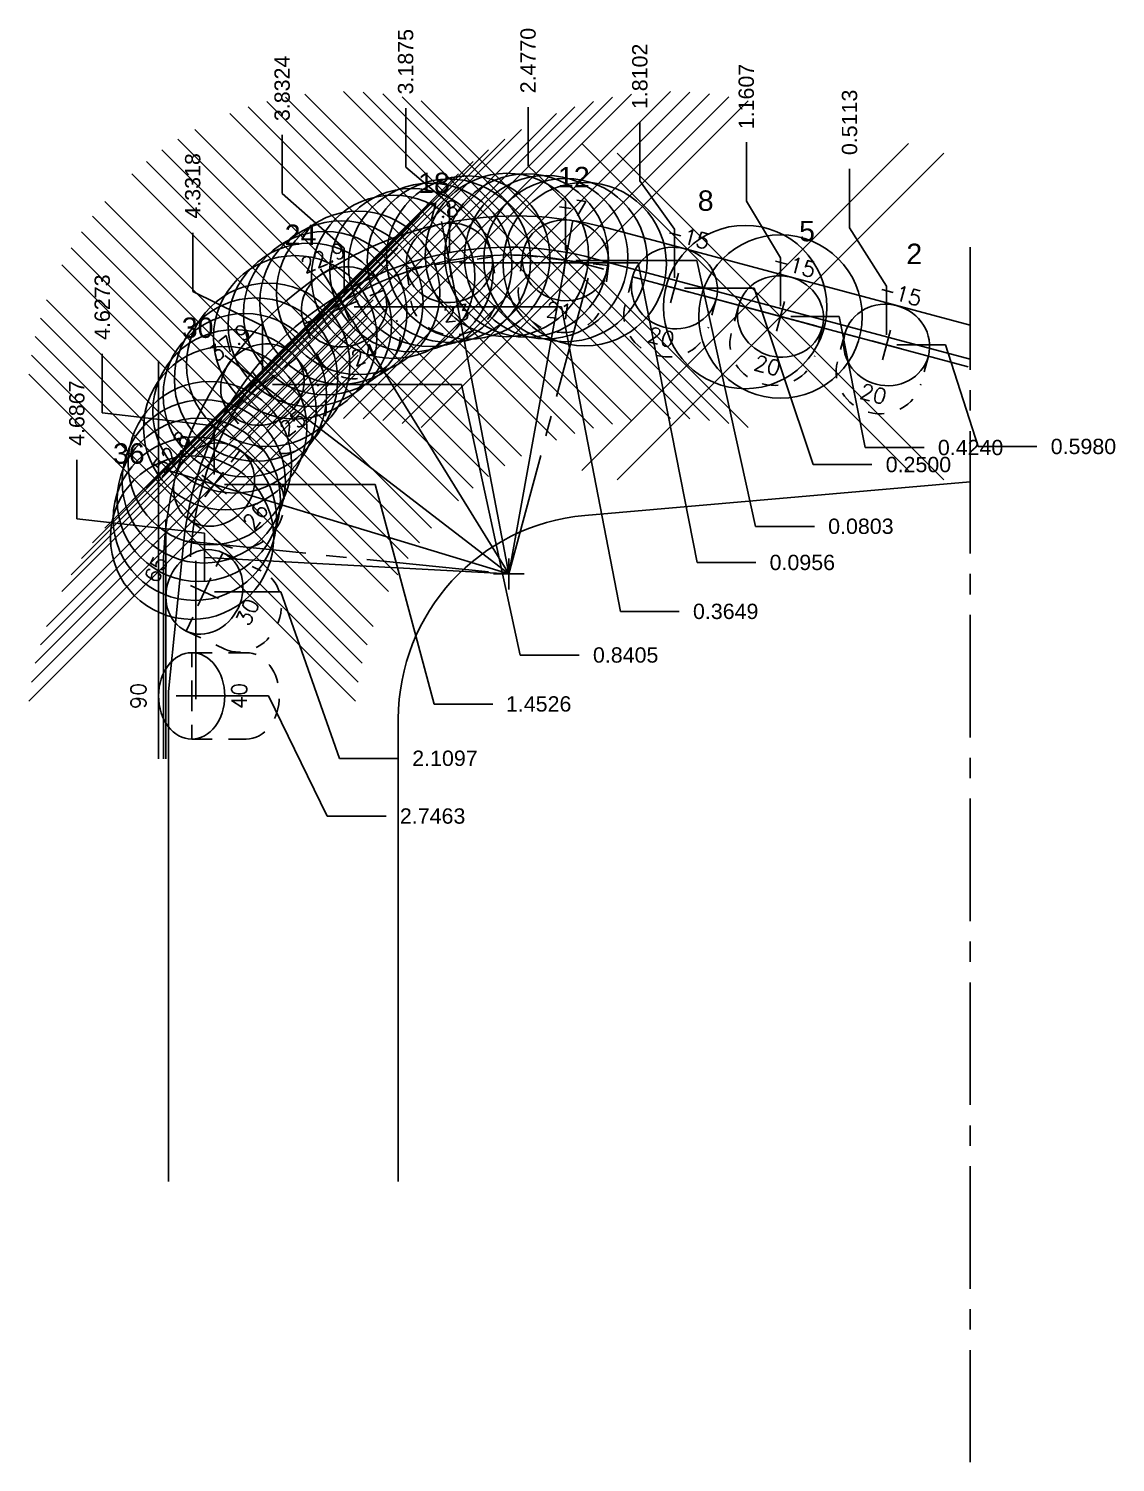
# Model space of a CAD drawing. Header units: inches. Extents: x 57 to 298, y -41 to 19.
# Drawn here: x 246.4 to 253.05, y -29.47 to -20.7 of the extents above; entities that cross this region are included whole.
import ezdxf
from ezdxf.enums import TextEntityAlignment as Align

# ---------------------------------------------------------------- set-up
doc = ezdxf.new("R2010")
doc.units = ezdxf.units.IN
doc.header["$MEASUREMENT"] = 0
doc.header["$PDMODE"] = 35
doc.linetypes.add('CENTER2', pattern=[1.125, 0.75, -0.125, 0.125, -0.125])
doc.linetypes.add('HIDDEN2', pattern=[0.1875, 0.125, -0.0625])
doc.layers.get('Defpoints').update_dxf_attribs({"color": 10})
doc.layers.add('Blade_5', color=7, linetype='Continuous', true_color=0x0066cc)
doc.layers.add('CLine', color=5, linetype='CENTER2')
doc.styles.add('RomanS', font='romans')
doc.styles.get("Standard").update_dxf_attribs({"font": 'arial.ttf'})
doc.dimstyles.get("Standard").update_dxf_attribs({"dimtxt": 0.09375, "dimasz": 0.18, "dimexe": 0.18, "dimexo": 0.0625, "dimgap": 0.09, "dimtad": 0, "dimtih": 1, "dimtoh": 1, "dimdec": 4, "dimzin": 0, "dimdsep": 46, "dimtxsty": 'Standard', "dimcen": 0.09, "dimadec": 4, "dimazin": 0, "dimtfac": 1, "dimtdec": 4, "dimtofl": 0, "dimtmove": 0, "dimatfit": 3, "dimfxl": 1, "dimtolj": 1, "dimtzin": 0, "dimarcsym": 0})

# ---------------------------------------------------------------- blocks, each defined once
blk = doc.blocks.new('CMark')
at = {"layer": 'CLine'}
for p, q in [((0, 0.09400000077063808), (0, -0.09400000077063453)), ((-0.09400000077063808, 0), (0.09400000077063453, 0))]:
    blk.add_line(p, q, dxfattribs=at)
blk = doc.blocks.new('1313@20')
for p, q in [((-0.1704805832052265, 1.188697754575482e-15), (-0.2645000000000036, 0)), ((0.1707499999999965, -6.242535149017196e-15), (0.2644999999999965, -7.42782663763279e-15))]:
    blk.add_line(p, q)
at = {"color": 8, "linetype": 'HIDDEN2', "ltscale": 0.5}
blk.add_line((-0.2644999999999965, 8.993014319519535e-29), (-0.2644999999999965, -0.1778504745293513), dxfattribs=at)
at = {"color": 8, "linetype": 'HIDDEN2', "ltscale": 0.5, "flags": 128}
blk.add_lwpolyline([(0.2644999999999965, -7.42782663763279e-15), (0.2644999999999965, -0.1778504745293522)], dxfattribs=at)
blk.add_ellipse((0, -3.713913318816395e-15), major_axis=(0.2644999999999965, -3.713913318816395e-15), ratio=0.9396926207859347)
at = {"color": 8, "linetype": 'HIDDEN2', "ltscale": 0.5}
blk.add_ellipse((0, -0.1778504745293517), major_axis=(0.2644999999999965, -3.713913318816395e-15), ratio=0.9396926207859347, start_param=3.141592653589793, end_param=6.283185307179586, dxfattribs=at)
blk.add_blockref('CMark', (0, -1.77635683940025e-15))
at = {"style": 'RomanS'}
blk.add_text('20', height=0.094, dxfattribs=at).set_placement((-3.53852319701827e-15, -0.3110486981978802), align=Align.MIDDLE_CENTER)
blk.add_attdef('ANG', text='', height=0.094, dxfattribs=at).set_placement((5.756464916443042e-15, 0.251140714835156), align=Align.BOTTOM_CENTER)
blk = doc.blocks.new('1313@21')
for p, q in [((-0.1704805832052265, 1.188697754575482e-15), (-0.2645000000000036, 0)), ((0.1707499999999965, -6.242535149017196e-15), (0.2644999999999965, -7.42782663763279e-15))]:
    blk.add_line(p, q)
at = {"color": 8, "linetype": 'HIDDEN2', "ltscale": 0.5}
blk.add_line((-0.2644999999999965, 8.993014319519535e-29), (-0.2644999999999965, -0.1989953848298591), dxfattribs=at)
at = {"color": 8, "linetype": 'HIDDEN2', "ltscale": 0.5, "flags": 128}
blk.add_lwpolyline([(0.2644999999999965, -7.42782663763279e-15), (0.2644999999999965, -0.1989953848298602)], dxfattribs=at)
blk.add_ellipse((0, -3.713913318816395e-15), major_axis=(0.2644999999999965, -3.713913318816395e-15), ratio=0.9335804264972212)
at = {"color": 8, "linetype": 'HIDDEN2', "ltscale": 0.5}
blk.add_ellipse((0, -0.1989953848298597), major_axis=(0.2644999999999965, -3.713913318816395e-15), ratio=0.9238795325112817, start_param=3.141592653589793, end_param=6.283185307179586, dxfattribs=at)
blk.add_blockref('CMark', (0, -1.77635683940025e-15))
at = {"style": 'RomanS'}
blk.add_text('21', height=0.094, dxfattribs=at).set_placement((-3.53852319701827e-15, -0.3110486981978802), align=Align.MIDDLE_CENTER)
blk.add_attdef('ANG', text='', height=0.094, dxfattribs=at).set_placement((5.756464916443042e-15, 0.251140714835156), align=Align.BOTTOM_CENTER)
blk = doc.blocks.new('1313@23')
for p, q in [((-0.1704805832052265, 1.188697754575482e-15), (-0.2645000000000036, 0)), ((0.1707499999999965, -6.242535149017196e-15), (0.2644999999999965, -7.42782663763279e-15))]:
    blk.add_line(p, q)
at = {"color": 8, "linetype": 'HIDDEN2', "ltscale": 0.5}
blk.add_line((-0.2644999999999965, 8.993014319519535e-29), (-0.2644999999999965, -0.1989953848298591), dxfattribs=at)
at = {"color": 8, "linetype": 'HIDDEN2', "ltscale": 0.5, "flags": 128}
blk.add_lwpolyline([(0.2644999999999965, -7.42782663763279e-15), (0.2644999999999965, -0.1989953848298602)], dxfattribs=at)
blk.add_ellipse((0, -3.713913318816395e-15), major_axis=(0.2644999999999965, -3.713913318816395e-15), ratio=0.9205048534524441)
at = {"color": 8, "linetype": 'HIDDEN2', "ltscale": 0.5}
blk.add_ellipse((0, -0.1989953848298597), major_axis=(0.2644999999999965, -3.713913318816395e-15), ratio=0.9238795325112817, start_param=3.141592653589793, end_param=6.283185307179586, dxfattribs=at)
blk.add_blockref('CMark', (0, -1.77635683940025e-15))
at = {"style": 'RomanS'}
blk.add_text('23', height=0.094, dxfattribs=at).set_placement((-3.53852319701827e-15, -0.3110486981978802), align=Align.MIDDLE_CENTER)
blk.add_attdef('ANG', text='', height=0.094, dxfattribs=at).set_placement((5.756464916443042e-15, 0.251140714835156), align=Align.BOTTOM_CENTER)
blk = doc.blocks.new('1313@24')
for p, q in [((-0.1704805832052265, 1.188697754575482e-15), (-0.2645000000000036, 0)), ((0.1707499999999965, -6.242535149017196e-15), (0.2644999999999965, -7.42782663763279e-15))]:
    blk.add_line(p, q)
at = {"color": 8, "linetype": 'HIDDEN2', "ltscale": 0.5}
blk.add_line((-0.2644999999999965, 8.993014319519535e-29), (-0.2644999999999965, -0.2115), dxfattribs=at)
at = {"color": 8, "linetype": 'HIDDEN2', "ltscale": 0.5, "flags": 128}
blk.add_lwpolyline([(0.2644999999999965, -7.42782663763279e-15), (0.2644999999999965, -0.2115000000000075)], dxfattribs=at)
blk.add_ellipse((0, -3.713913318816395e-15), major_axis=(0.2644999999999965, -3.713913318816395e-15), ratio=0.9135349716446246)
at = {"color": 8, "linetype": 'HIDDEN2', "ltscale": 0.5}
blk.add_ellipse((0, -0.2115000000000037), major_axis=(0.2644999999999965, -3.713913318816395e-15), ratio=0.9135349716446246, start_param=3.141592653589793, end_param=6.283185307179586, dxfattribs=at)
blk.add_blockref('CMark', (0, -1.77635683940025e-15))
at = {"style": 'RomanS'}
blk.add_text('24', height=0.094, dxfattribs=at).set_placement((-2.646286937976472e-12, -0.317987381053466), align=Align.MIDDLE_CENTER)
blk.add_attdef('ANG', text='', height=0.094, dxfattribs=at).set_placement((5.756464916443042e-15, 0.251140714835156), align=Align.BOTTOM_CENTER)
blk = doc.blocks.new('1313@25')
for p, q in [((-0.1704805832052265, 1.188697754575482e-15), (-0.2645000000000036, 0)), ((0.1707499999999965, -6.242535149017196e-15), (0.2644999999999965, -7.42782663763279e-15))]:
    blk.add_line(p, q)
at = {"color": 8, "linetype": 'HIDDEN2', "ltscale": 0.5}
blk.add_line((-0.2644999999999965, 8.993014319519535e-29), (-0.2644999999999965, -0.219761496105167), dxfattribs=at)
at = {"color": 8, "linetype": 'HIDDEN2', "ltscale": 0.5, "flags": 128}
blk.add_lwpolyline([(0.2644999999999965, -7.42782663763279e-15), (0.2644999999999965, -0.2197614961051684)], dxfattribs=at)
blk.add_ellipse((0, -3.713913318816395e-15), major_axis=(0.2644999999999965, -3.713913318816395e-15), ratio=0.9063077870366758)
at = {"color": 8, "linetype": 'HIDDEN2', "ltscale": 0.5}
blk.add_ellipse((0, -0.2197614961051677), major_axis=(0.2644999999999965, -3.713913318816395e-15), ratio=0.9063077870366758, start_param=3.141592653589793, end_param=6.283185307179586, dxfattribs=at)
blk.add_blockref('CMark', (0, -1.77635683940025e-15))
at = {"style": 'RomanS'}
blk.add_text('25', height=0.094, dxfattribs=at).set_placement((-3.414534818310426e-15, -0.3022184096712013), align=Align.MIDDLE_CENTER)
blk.add_attdef('ANG', text='', height=0.094, dxfattribs=at).set_placement((5.756464916443042e-15, 0.251140714835156), align=Align.BOTTOM_CENTER)
blk = doc.blocks.new('1313@26')
for p, q in [((-0.1704805832052265, 1.188697754575482e-15), (-0.2645000000000036, 0)), ((0.1707499999999965, -6.242535149017196e-15), (0.2644999999999965, -7.42782663763279e-15))]:
    blk.add_line(p, q)
at = {"color": 8, "linetype": 'HIDDEN2', "ltscale": 0.5}
blk.add_line((-0.2644999999999965, 8.993014319519535e-29), (-0.2644999999999965, -0.22795), dxfattribs=at)
at = {"color": 8, "linetype": 'HIDDEN2', "ltscale": 0.5, "flags": 128}
blk.add_lwpolyline([(0.2644999999999965, -7.42782663763279e-15), (0.2644999999999965, -0.2279500000000075)], dxfattribs=at)
blk.add_ellipse((0, -3.713913318816395e-15), major_axis=(0.2644999999999965, -3.713913318816395e-15), ratio=0.8987901701323371)
at = {"color": 8, "linetype": 'HIDDEN2', "ltscale": 0.5}
blk.add_ellipse((0, -0.2279500000000037), major_axis=(0.2644999999999965, -3.713913318816395e-15), ratio=0.8987901701323371, start_param=3.141592653589793, end_param=6.283185307179586, dxfattribs=at)
blk.add_blockref('CMark', (0, -1.77635683940025e-15))
at = {"style": 'RomanS'}
blk.add_text('26', height=0.094, dxfattribs=at).set_placement((-2.646286937976472e-12, -0.317987381053466), align=Align.MIDDLE_CENTER)
blk.add_attdef('ANG', text='', height=0.094, dxfattribs=at).set_placement((5.756464916443042e-15, 0.251140714835156), align=Align.BOTTOM_CENTER)
blk = doc.blocks.new('*D453')
at = {"layer": 'Blade_5', "color": 0, "lineweight": -2, "transparency": 16777216}
for p, q in [((251.4203831220532, -21.91470092634158), (251.4203831220532, -21.55470092634158)), ((251.6468928010383, -22.27231313642013), (251.4203831220532, -21.91470092634158)), ((251.6468928010383, -22.56981313642013), (251.6468928010383, -22.27231313642013))]:
    blk.add_line(p, q, dxfattribs=at)
at = {"layer": 'Defpoints', "color": 0, "transparency": 16777216}
for p in [(251.4203831220532, -21.55470092634158), (252.1581799247362, -22.03432817411561), (251.6468928010383, -22.63231313642013)]:
    blk.add_point(p, dxfattribs=at)
at = {"layer": 'Blade_5', "color": 0, "transparency": 16777216, "insert": (251.4203831220532, -21.2701025293429), "char_height": 0.09375, "attachment_point": 5, "rotation": 90}
blk.add_mtext('\\A1;0.5113', dxfattribs=at)
blk = doc.blocks.new('*D454')
at = {"layer": 'Blade_5', "color": 0, "lineweight": -2, "transparency": 16777216}
for p, q in [((250.7883504508192, -21.75190358842708), (250.7883504508192, -21.39190358842708)), ((250.9974568814874, -22.09829730624063), (250.7883504508192, -21.75190358842708)), ((250.9974568814874, -22.39579730624063), (250.9974568814874, -22.09829730624063))]:
    blk.add_line(p, q, dxfattribs=at)
at = {"layer": 'Defpoints', "color": 0, "transparency": 16777216}
for p in [(250.7883504508192, -21.39190358842708), (252.1581799247362, -22.03432817411561), (250.9974568814874, -22.45829730624063)]:
    blk.add_point(p, dxfattribs=at)
at = {"layer": 'Blade_5', "color": 0, "transparency": 16777216, "insert": (250.7883504508192, -21.11171770848161), "char_height": 0.09375, "attachment_point": 5, "rotation": 90}
blk.add_mtext('\\A1;1.1607', dxfattribs=at)
blk = doc.blocks.new('*D455')
at = {"layer": 'Blade_5', "color": 0, "lineweight": -2, "transparency": 16777216}
for p, q in [((250.1367707898462, -21.62817745053802), (250.1367707898462, -21.26817745053802)), ((250.3480209619365, -21.92428147606113), (250.1367707898462, -21.62817745053802)), ((250.3480209619365, -22.22178147606113), (250.3480209619365, -21.92428147606113))]:
    blk.add_line(p, q, dxfattribs=at)
at = {"layer": 'Defpoints', "color": 0, "transparency": 16777216}
for p in [(250.1367707898462, -21.26817745053802), (252.1581799247362, -22.03432817411561), (250.3480209619365, -22.28428147606113)]:
    blk.add_point(p, dxfattribs=at)
at = {"layer": 'Blade_5', "color": 0, "transparency": 16777216, "insert": (250.1367707898462, -20.98847119201137), "char_height": 0.09375, "attachment_point": 5, "rotation": 90}
blk.add_mtext('\\A1;1.8102', dxfattribs=at)
blk = doc.blocks.new('*D456')
at = {"layer": 'Blade_5', "color": 0, "lineweight": -2, "transparency": 16777216}
for p, q in [((249.452612028151, -21.53701109343142), (249.452612028151, -21.17701109343142)), ((249.6811777159199, -21.7546245543242), (249.452612028151, -21.53701109343142)), ((249.6811777159199, -22.0521245543242), (249.6811777159199, -21.7546245543242))]:
    blk.add_line(p, q, dxfattribs=at)
at = {"layer": 'Defpoints', "color": 0, "transparency": 16777216}
for p in [(249.452612028151, -21.17701109343142), (252.1581799247362, -22.03432817411561), (249.6811777159199, -22.1146245543242)]:
    blk.add_point(p, dxfattribs=at)
at = {"layer": 'Blade_5', "color": 0, "transparency": 16777216, "insert": (249.452612028151, -20.89177320120764), "char_height": 0.09375, "attachment_point": 5, "rotation": 90}
blk.add_mtext('\\A1;2.4770', dxfattribs=at)
blk = doc.blocks.new('*D457')
at = {"layer": 'Blade_5', "color": 0, "lineweight": -2, "transparency": 16777216}
for p, q in [((248.7032950650114, -21.54352296010232), (248.7032950650114, -21.18352296010232)), ((248.9707219627474, -21.7699151596633), (248.7032950650114, -21.54352296010232)), ((248.9707219627474, -22.0674151596633), (248.9707219627474, -21.7699151596633))]:
    blk.add_line(p, q, dxfattribs=at)
at = {"layer": 'Defpoints', "color": 0, "transparency": 16777216}
for p in [(248.7032950650114, -21.18352296010232), (252.1581799247362, -22.03432817411561), (248.9707219627474, -22.1299151596633)]:
    blk.add_point(p, dxfattribs=at)
at = {"layer": 'Blade_5', "color": 0, "transparency": 16777216, "insert": (248.7032950650114, -20.89860481549109), "char_height": 0.09375, "attachment_point": 5, "rotation": 90}
blk.add_mtext('\\A1;3.1875', dxfattribs=at)
blk = doc.blocks.new('*D458')
at = {"layer": 'Blade_5', "color": 0, "lineweight": -2, "transparency": 16777216}
for p, q in [((247.9474622817273, -21.70632029801679), (247.9474622817273, -21.34632029801679)), ((248.3257905584073, -22.03926136364517), (247.9474622817273, -21.70632029801679)), ((248.3257905584073, -22.33676136364517), (248.3257905584073, -22.03926136364517))]:
    blk.add_line(p, q, dxfattribs=at)
at = {"layer": 'Defpoints', "color": 0, "transparency": 16777216}
for p in [(247.9474622817273, -21.34632029801679), (252.1581799247362, -22.03432817411561), (248.3257905584073, -22.39926136364517)]:
    blk.add_point(p, dxfattribs=at)
at = {"layer": 'Blade_5', "color": 0, "transparency": 16777216, "insert": (247.9474622817273, -21.0619457243469), "char_height": 0.09375, "attachment_point": 5, "rotation": 90}
blk.add_mtext('\\A1;3.8324', dxfattribs=at)
blk = doc.blocks.new('*D459')
at = {"layer": 'Blade_5', "color": 0, "lineweight": -2, "transparency": 16777216}
for p, q in [((247.4001352723711, -22.30541471630751), (247.4001352723711, -21.94541471630751)), ((247.826391760979, -22.5147929036394), (247.4001352723711, -22.30541471630751)), ((247.826391760979, -22.8122929036394), (247.826391760979, -22.5147929036394))]:
    blk.add_line(p, q, dxfattribs=at)
at = {"layer": 'Defpoints', "color": 0, "transparency": 16777216}
for p in [(247.4001352723711, -21.94541471630751), (252.1581799247362, -22.03432817411561), (247.826391760979, -22.8747929036394)]:
    blk.add_point(p, dxfattribs=at)
at = {"layer": 'Blade_5', "color": 0, "transparency": 16777216, "insert": (247.4001352723711, -21.65883388411102), "char_height": 0.09375, "attachment_point": 5, "rotation": 90}
blk.add_mtext('\\A1;4.3318', dxfattribs=at)
blk = doc.blocks.new('*D460')
at = {"layer": 'Blade_5', "color": 0, "lineweight": -2, "transparency": 16777216}
for p, q in [((246.8462924428705, -23.04777087250001), (246.8462924428705, -22.68777087250001)), ((247.5308754112167, -23.12694252513069), (246.8462924428705, -23.04777087250001)), ((247.5308754112167, -23.42444252513069), (247.5308754112167, -23.12694252513069))]:
    blk.add_line(p, q, dxfattribs=at)
at = {"layer": 'Defpoints', "color": 0, "transparency": 16777216}
for p in [(252.1581799247362, -22.03432817411561), (246.8462924428705, -22.68777087250001), (247.5308754112167, -23.48694252513069)]:
    blk.add_point(p, dxfattribs=at)
at = {"layer": 'Blade_5', "color": 0, "transparency": 16777216, "insert": (246.8462924428705, -22.40128596458728), "char_height": 0.09375, "attachment_point": 5, "rotation": 90}
blk.add_mtext('\\A1;4.6273', dxfattribs=at)
blk = doc.blocks.new('*D461')
at = {"layer": 'Blade_5', "color": 0, "lineweight": -2, "transparency": 16777216}
for p, q in [((251.7093928010383, -22.63231313642013), (252.0068928010383, -22.63231313642013)), ((252.0068928010383, -22.63231313642013), (252.207163701921, -23.25430573372225)), ((252.207163701921, -23.25430573372225), (252.567163701921, -23.25430573372225))]:
    blk.add_line(p, q, dxfattribs=at)
at = {"layer": 'Defpoints', "color": 0, "transparency": 16777216}
for p in [(252.1581799247362, -22.03432817411561), (251.6468928010383, -22.63231313642013), (252.567163701921, -23.25430573372225)]:
    blk.add_point(p, dxfattribs=at)
at = {"layer": 'Blade_5', "color": 0, "transparency": 16777216, "insert": (252.8516022251134, -23.25430573372225), "char_height": 0.09375, "attachment_point": 5}
blk.add_mtext('\\A1;0.5980', dxfattribs=at)
blk = doc.blocks.new('*D462')
at = {"layer": 'Blade_5', "color": 0, "lineweight": -2, "transparency": 16777216}
for p, q in [((251.0599568814874, -22.45829730624063), (251.3574568814874, -22.45829730624063)), ((251.3574568814874, -22.45829730624063), (251.5164891200814, -23.26081760039315)), ((251.5164891200814, -23.26081760039315), (251.8764891200814, -23.26081760039315))]:
    blk.add_line(p, q, dxfattribs=at)
at = {"layer": 'Defpoints', "color": 0, "transparency": 16777216}
for p in [(252.1581799247362, -22.03432817411561), (250.9974568814874, -22.45829730624063), (251.8764891200814, -23.26081760039315)]:
    blk.add_point(p, dxfattribs=at)
at = {"layer": 'Blade_5', "color": 0, "transparency": 16777216, "insert": (252.1609276432737, -23.26081760039315), "char_height": 0.09375, "attachment_point": 5}
blk.add_mtext('\\A1;0.4240', dxfattribs=at)
blk = doc.blocks.new('*D463')
at = {"layer": 'Blade_5', "color": 0, "lineweight": -2, "transparency": 16777216}
for p, q in [((250.4105209619365, -22.28428147606113), (250.8372148743922, -22.28428147606113)), ((250.8372148743922, -22.28428147606113), (251.1972148743922, -23.36500791455552)), ((251.1972148743922, -23.36500791455552), (251.5572148743922, -23.36500791455552))]:
    blk.add_line(p, q, dxfattribs=at)
at = {"layer": 'Defpoints', "color": 0, "transparency": 16777216}
for p in [(252.1581799247362, -22.03432817411561), (250.3480209619365, -22.28428147606113), (251.5572148743922, -23.36500791455552)]:
    blk.add_point(p, dxfattribs=at)
at = {"layer": 'Blade_5', "color": 0, "transparency": 16777216, "insert": (251.8416533975846, -23.36500791455552), "char_height": 0.09375, "attachment_point": 5}
blk.add_mtext('\\A1;0.2500', dxfattribs=at)
blk = doc.blocks.new('*D464')
at = {"layer": 'Blade_5', "color": 0, "lineweight": -2, "transparency": 16777216}
for p, q in [((249.7436777159199, -22.1146245543242), (250.484763275622, -22.1146245543242)), ((250.484763275622, -22.1146245543242), (250.844763275622, -23.74286172981658)), ((250.844763275622, -23.74286172981658), (251.204763275622, -23.74286172981658))]:
    blk.add_line(p, q, dxfattribs=at)
at = {"layer": 'Defpoints', "color": 0, "transparency": 16777216}
for p in [(252.1581799247362, -22.03432817411561), (249.6811777159199, -22.1146245543242), (251.204763275622, -23.74286172981658)]:
    blk.add_point(p, dxfattribs=at)
at = {"layer": 'Blade_5', "color": 0, "transparency": 16777216, "insert": (251.4893616726206, -23.74286172981658), "char_height": 0.09375, "attachment_point": 5}
blk.add_mtext('\\A1;0.0803', dxfattribs=at)
blk = doc.blocks.new('*D465')
at = {"layer": 'Blade_5', "color": 0, "lineweight": -2, "transparency": 16777216}
for p, q in [((249.0332219627474, -22.1299151596633), (250.1263945797604, -22.1299151596633)), ((250.1263945797604, -22.1299151596633), (250.4863945797604, -23.96426609148315)), ((250.4863945797604, -23.96426609148315), (250.8463945797604, -23.96426609148315))]:
    blk.add_line(p, q, dxfattribs=at)
at = {"layer": 'Defpoints', "color": 0, "transparency": 16777216}
for p in [(252.1581799247362, -22.03432817411561), (248.9707219627474, -22.1299151596633), (250.8463945797604, -23.96426609148315)]:
    blk.add_point(p, dxfattribs=at)
at = {"layer": 'Blade_5', "color": 0, "transparency": 16777216, "insert": (251.1309610019978, -23.96426609148315), "char_height": 0.09375, "attachment_point": 5}
blk.add_mtext('\\A1;0.0956', dxfattribs=at)
blk = doc.blocks.new('*D466')
at = {"layer": 'Blade_5', "color": 0, "lineweight": -2, "transparency": 16777216}
for p, q in [((248.3882905584073, -22.39926136364517), (249.6572569414432, -22.39926136364517)), ((249.6572569414432, -22.39926136364517), (250.0172569414432, -24.26381330062853)), ((250.0172569414432, -24.26381330062853), (250.3772569414432, -24.26381330062853))]:
    blk.add_line(p, q, dxfattribs=at)
at = {"layer": 'Defpoints', "color": 0, "transparency": 16777216}
for p in [(252.1581799247362, -22.03432817411561), (248.3257905584073, -22.39926136364517), (250.3772569414432, -24.26381330062853)]:
    blk.add_point(p, dxfattribs=at)
at = {"layer": 'Blade_5', "color": 0, "transparency": 16777216, "insert": (250.6619512627256, -24.26381330062853), "char_height": 0.09375, "attachment_point": 5}
blk.add_mtext('\\A1;0.3649', dxfattribs=at)
blk = doc.blocks.new('*D467')
at = {"layer": 'Blade_5', "color": 0, "lineweight": -2, "transparency": 16777216}
for p, q in [((247.888891760979, -22.8747929036394), (249.0447722013369, -22.8747929036394)), ((249.0447722013369, -22.8747929036394), (249.4047722013369, -24.53080095270539)), ((249.4047722013369, -24.53080095270539), (249.7647722013369, -24.53080095270539))]:
    blk.add_line(p, q, dxfattribs=at)
at = {"layer": 'Defpoints', "color": 0, "transparency": 16777216}
for p in [(252.1581799247362, -22.03432817411561), (247.826391760979, -22.8747929036394), (249.7647722013369, -24.53080095270539)]:
    blk.add_point(p, dxfattribs=at)
at = {"layer": 'Blade_5', "color": 0, "transparency": 16777216, "insert": (250.0497223207093, -24.53080095270539), "char_height": 0.09375, "attachment_point": 5}
blk.add_mtext('\\A1;0.8405', dxfattribs=at)
blk = doc.blocks.new('*D468')
at = {"layer": 'Blade_5', "color": 0, "lineweight": -2, "transparency": 16777216}
for p, q in [((247.5933754112167, -23.48694252513069), (248.5169921817198, -23.48694252513069)), ((248.5169921817198, -23.48694252513069), (248.8769921817197, -24.83034816185074)), ((248.8769921817197, -24.83034816185074), (249.2369921817198, -24.83034816185074))]:
    blk.add_line(p, q, dxfattribs=at)
at = {"layer": 'Defpoints', "color": 0, "transparency": 16777216}
for p in [(252.1581799247362, -22.03432817411561), (247.5308754112167, -23.48694252513069), (249.2369921817198, -24.83034816185074)]:
    blk.add_point(p, dxfattribs=at)
at = {"layer": 'Blade_5', "color": 0, "transparency": 16777216, "insert": (249.5171460869039, -24.83034816185074), "char_height": 0.09375, "attachment_point": 5}
blk.add_mtext('\\A1;1.4526', dxfattribs=at)
blk = doc.blocks.new('1313@30')
for p, q in [((-0.1704805832052265, 1.188697754575482e-15), (-0.2645000000000036, 0)), ((0.1707499999999965, -6.242535149017196e-15), (0.2644999999999965, -7.42782663763279e-15))]:
    blk.add_line(p, q)
at = {"color": 8, "linetype": 'HIDDEN2', "ltscale": 0.5}
blk.add_line((-0.2644999999999965, 8.993014319519535e-29), (-0.2644999999999965, -0.2600000000000032), dxfattribs=at)
at = {"color": 8, "linetype": 'HIDDEN2', "ltscale": 0.5, "flags": 128}
blk.add_lwpolyline([(0.2644999999999965, -7.42782663763279e-15), (0.2644999999999965, -0.2600000000000051)], dxfattribs=at)
blk.add_ellipse((0, -3.713913318816395e-15), major_axis=(0.2644999999999965, -3.713913318816395e-15), ratio=0.866025403784464)
at = {"color": 8, "linetype": 'HIDDEN2', "ltscale": 0.5}
blk.add_ellipse((0, -0.2600000000000041), major_axis=(0.2644999999999965, -3.713913318816395e-15), ratio=0.866025403784464, start_param=3.141592653589793, end_param=6.283185307179586, dxfattribs=at)
blk.add_blockref('CMark', (0, -1.77635683940025e-15))
at = {"style": 'RomanS'}
blk.add_text('30', height=0.094, dxfattribs=at).set_placement((-3.26492953863637e-15, -0.2915637193009915), align=Align.MIDDLE_CENTER)
blk.add_attdef('ANG', text='', height=0.094, dxfattribs=at).set_placement((5.756464916443042e-15, 0.251140714835156), align=Align.BOTTOM_CENTER)
blk = doc.blocks.new('*D505')
at = {"layer": 'Blade_5', "color": 0, "lineweight": -2, "transparency": 16777216}
for p, q in [((247.5339459005405, -24.14404946520152), (247.9381799247362, -24.14404946520152)), ((247.9381799247362, -24.14404946520152), (248.2981799247362, -25.16291579273472)), ((248.2981799247362, -25.16291579273472), (248.6581799247362, -25.16291579273472))]:
    blk.add_line(p, q, dxfattribs=at)
at = {"layer": 'Defpoints', "color": 0, "transparency": 16777216}
for p in [(252.1581799247362, -22.03432817411561), (247.4714459005405, -24.14404946520152), (248.6581799247362, -25.16291579273472)]:
    blk.add_point(p, dxfattribs=at)
at = {"layer": 'Blade_5', "color": 0, "transparency": 16777216, "insert": (248.9435776907662, -25.16291579273472), "char_height": 0.09375, "attachment_point": 5}
blk.add_mtext('\\A1;2.1097', dxfattribs=at)
blk = doc.blocks.new('*D506')
at = {"layer": 'Blade_5', "color": 0, "lineweight": -2, "transparency": 16777216}
for p, q in [((246.6907523625962, -23.69664597182704), (246.6907523625962, -23.33664597182704)), ((247.4714459005405, -23.78404946520152), (246.6907523625962, -23.69664597182704)), ((247.4714459005405, -24.08154946520152), (247.4714459005405, -23.78404946520152))]:
    blk.add_line(p, q, dxfattribs=at)
at = {"layer": 'Defpoints', "color": 0, "transparency": 16777216}
for p in [(252.1581799247362, -22.03432817411561), (246.6907523625962, -23.33664597182704), (247.4714459005405, -24.14404946520152)]:
    blk.add_point(p, dxfattribs=at)
at = {"layer": 'Blade_5', "color": 0, "transparency": 16777216, "insert": (246.6907523625962, -23.05016106391431), "char_height": 0.09375, "attachment_point": 5, "rotation": 90}
blk.add_mtext('\\A1;4.6867', dxfattribs=at)
blk = doc.blocks.new('1313@40')
for p, q in [((-0.2645, -1.751545495249525e-15), (-0.1768759687267663, -1.751545495249525e-15)), ((0.1768759687267663, -1.800642968063926e-15), (0.2645, -1.800642968063926e-15))]:
    blk.add_line(p, q)
at = {"color": 8, "linetype": 'HIDDEN2'}
for p, q in [((-0.2645, -1.751545495249525e-15), (-0.2645, -0.3342000000000018)), ((0.2645, -1.77635683940025e-15), (0.2644999999999999, -0.3342000000000018))]:
    blk.add_line(p, q, dxfattribs=at)
blk.add_ellipse((0, -1.77635683940025e-15), major_axis=(0.2645, 0), ratio=0.7659735349716448)
blk.add_ellipse((-5.551115123125783e-17, -0.3342000000000018), major_axis=(-0.2645, 0), ratio=0.7659735349716448, start_param=0, end_param=3.141592653589793, dxfattribs=at)
blk.add_blockref('CMark', (0, -1.77635683940025e-15))
at = {"style": 'RomanS'}
blk.add_text('40', height=0.094, dxfattribs=at).set_placement((-3.26492953863637e-15, -0.2915637193009915), align=Align.MIDDLE_CENTER)
blk.add_attdef('ANG', text='', height=0.094, dxfattribs=at).set_placement((5.756464916443042e-15, 0.251140714835156), align=Align.BOTTOM_CENTER)
blk = doc.blocks.new('*D509')
at = {"layer": 'Blade_5', "color": 0, "lineweight": -2, "transparency": 16777216}
for p, q in [((247.4557799247361, -24.78062409686291), (247.862739448248, -24.78062409686291)), ((247.862739448248, -24.78062409686291), (248.222739448248, -25.51651341096508)), ((248.222739448248, -25.51651341096508), (248.582739448248, -25.51651341096508))]:
    blk.add_line(p, q, dxfattribs=at)
at = {"layer": 'Defpoints', "color": 0, "transparency": 16777216}
for p in [(252.1581799247362, -22.03432817411561), (247.3932799247361, -24.78062409686291), (248.582739448248, -25.51651341096508)]:
    blk.add_point(p, dxfattribs=at)
at = {"layer": 'Blade_5', "color": 0, "transparency": 16777216, "insert": (248.8681372142781, -25.51651341096508), "char_height": 0.09375, "attachment_point": 5}
blk.add_mtext('\\A1;2.7463', dxfattribs=at)

msp = doc.modelspace()

# ---------------------------------------------------------------- linework, layer by layer
for p, q in [((249.9350084907387, -21.91629857102346), (252.1581799247362, -22.51199556139926)), ((251.2139355213377, -22.51630258296713), (250.5644996017868, -22.34228675278763)), ((252.1581799247362, -23.47013648974598), (249.7992352463016, -23.67651740699381))]:
    msp.add_line(p, q)
at = {"color": 7, "linetype": 'Continuous'}
for p, q in [((249.8530415415806, -22.10247652153748), (252.1581799247362, -22.72013648974598)), ((247.2519299247362, -24.75307817411561), (247.3456799247362, -23.83184289678018)), ((247.2519299247362, -27.75307817411561), (247.2519299247362, -24.75307817411561)), ((248.6581799247362, -27.75307817411561), (248.6581799247362, -24.92176077960849))]:
    msp.add_line(p, q, dxfattribs=at)
at = {"color": 1}
for p, q in [((247.1906799247362, -22.7303182749372), (247.1906799247362, -25.16531841525389)), ((247.2356799247362, -23.70499741936575), (247.2356799247362, -25.16531841525389)), ((247.4197221109385, -23.9548302797211), (247.4197221109385, -24.80056342029538)), ((247.2206799247362, -23.99907613395921), (247.2206799247362, -25.16531841525389))]:
    msp.add_line(p, q, dxfattribs=at)
at = {"color": 1, "linetype": 'Continuous'}
for points in [[(248.5178486391056, -22.26123472510221, -0.09131575864177917), (249.2031549893009, -22.08631210788853)], [(249.2031549893009, -22.08631210788853, -0.08258301605501236), (249.8407476369382, -22.14835799828621), (249.9150636822358, -22.16827092260836)], [(247.9409913401109, -22.66762736049234, -0.09109989419660111), (248.5178486391056, -22.26123472510222)], [(247.548488795605, -23.24744046739237, -0.09038313127192409), (247.9409913401109, -22.66762736049233)], [(247.3857427654816, -23.9290691608222, -0.09046391064487352), (247.548488795605, -23.24744046739237)]]:
    msp.add_lwpolyline(points, format="xyb", dxfattribs=at)
for points in [[(250.092533580883, -22.2158238386317), (252.1458860200938, -22.76601796649471)], [(249.3354034513756, -24.03432817411561), (247.4758629019449, -23.93393460059365)]]:
    msp.add_lwpolyline(points, dxfattribs=at)
for centre, radius, start in [((249.3769299247362, -23.99907613395921), 2.15625, 74.99999999999416), ((249.9081799247362, -24.92176077960849), 1.25, 94.99999999999979)]:
    msp.add_arc(centre, radius, start, 180)
at = {"color": 7, "linetype": 'Continuous'}
msp.add_arc((249.3354034513756, -24.03432817411561), 2, 75.00000000000048, 174.1892683794571, dxfattribs=at)
for p in [(248.8525152184561, -22.14248378186031), (248.9681858773733, -22.11667139999156), (249.0852095226866, -22.09792448478657), (249.323128861798, -22.08186675722393), (249.4431491424264, -22.08480333045243), (249.5627620549582, -22.09511072489108), (249.6815153633547, -22.11274997003801), (249.7989600815938, -22.13765437491326), (248.6269310250599, -22.21489884843396), (248.7386237260497, -22.17526652655254), (248.4120239981985, -22.31397163099718), (248.3095855089631, -22.37301730644978), (250.7809782416371, -22.40029202951413), (248.2109088265651, -22.4381552233448), (250.9974568814874, -22.45829730624063), (248.0262732008001, -22.58573083978552), (248.116355811139, -22.50914651253107), (247.8614296784359, -22.75383703135593), (247.7871890312645, -22.84466924847341), (247.7185374057809, -22.93979610944002), (247.6557226329177, -23.03887420827652), (247.5989714726918, -23.14154587511754), (247.5044206213758, -23.35627351094614), (247.466974009537, -23.46755866993362), (247.4362843819356, -23.58089349294384), (247.4124627244752, -23.69586811616528), (247.3955951857469, -23.81206674561641)]:
    msp.add_point(p)
at = {"layer": 'Blade_5'}
for q in [(248.9223846132494, -21.87749138620965), (249.7253766142035, -21.8692367573526), (248.1823900730307, -22.16702445791848), (247.5960247094004, -22.69777722963173), (247.2367960010063, -23.39773645837602)]:
    msp.add_line((249.3354034513756, -24.03432817411561), q, dxfattribs=at)
at = {"layer": 'CLine'}
for p, q in [((249.3354034513756, -24.03432817411561), (249.8530415415806, -22.10247652153748)), ((252.1581799247362, -22.03432817411561), (252.1581799247362, -29.47182817411561)), ((247.3456799247362, -23.83184289678017), (249.3354034513756, -24.03432817411561)), ((249.2884034509903, -24.03432817411561), (249.3824034517609, -24.03432817411561)), ((249.3354034513756, -23.98732817373028), (249.3354034513756, -24.08132817450092))]:
    msp.add_line(p, q, dxfattribs=at)

# ---------------------------------------------------------------- block references
at = {"rotation": 270}
msp.add_blockref('CMark', (249.3354034513756, -24.03432817411561), dxfattribs=at)
at = {"layer": 'Blade_5'}
for name, p, rotation, values in [('1313@23', (248.9707219627474, -22.1299151596633), 7.8, {'ANG': '7.8'}), ('1313@21', (249.6811777159199, -22.1146245543242), 353, {'ANG': '-7'}), ('1313@20', (250.3480209619365, -22.28428147606113), 345, {'ANG': '-15'}), ('1313@24', (248.3257905584073, -22.39926136364517), 22.9, {'ANG': '22.9'}), ('1313@20', (250.9974568814874, -22.45829730624063), 345, {'ANG': '-15'}), ('1313@20', (251.6468928010383, -22.63231313642013), 345, {'ANG': '-15'}), ('1313@25', (247.826391760979, -22.8747929036394), 37.9, {'ANG': '37.9'}), ('1313@26', (247.5308754112167, -23.48694252513069), 52.8, {'ANG': '52.8'}), ('1313@30', (247.4714459005405, -24.14404946520152), 65, {'ANG': '65'}), ('1313@40', (247.3932799247361, -24.78062409686291), 90, {'ANG': '90'})]:
    msp.add_blockref(name, p, dxfattribs=dict(at, rotation=rotation)).add_auto_attribs(values)

# ---------------------------------------------------------------- texts
for s, p in [('18', (248.7790772065722, -21.70314210556595)), ('12', (249.6352685881571, -21.66724003784987)), ('8', (250.4908896280567, -21.81154724371227)), ('24', (247.9627399756377, -22.0208933690862)), ('5', (251.111328583012, -21.99793354519079)), ('2', (251.7676236719456, -22.13737378279599)), ('30', (247.332446990256, -22.58940541450647)), ('36', (246.9114594882891, -23.35930814479502))]:
    msp.add_text(s, height=0.125, dxfattribs=at).set_placement(p)

# ---------------------------------------------------------------- dimensions: what is measured, and where the dimension line sits
for feature_location, offset, dtype, picture, middle in [((248.9707219627474, -22.1299151596633), (-0.2674268977360157, 0.9463921995609823), 1, '*D457', (248.7032950650114, -20.89860481549109)), ((249.6811777159199, -22.1146245543242), (-0.22856568776887798, 0.9376134608927806), 1, '*D456', (249.452612028151, -20.89177320120764)), ((250.3480209619365, -22.28428147606113), (-0.2112501720903026, 1.0161040255231093), 1, '*D455', (250.1367707898462, -20.98847119201137)), ((248.3257905584073, -22.39926136364517), (-0.37832827668000846, 1.0529410656283815), 1, '*D458', (247.9474622817273, -21.0619457243469)), ((250.9974568814874, -22.45829730624063), (-0.20910643066821422, 1.0663937178135505), 1, '*D454', (250.7883504508192, -21.11171770848161)), ((251.6468928010383, -22.63231313642013), (-0.22650967898508156, 1.0776122100785486), 1, '*D453', (251.4203831220532, -21.2701025293429)), ((247.826391760979, -22.8747929036394), (-0.42625648860789056, 0.9293781873318885), 1, '*D459', (247.4001352723711, -21.65883388411102)), ((247.4714459005405, -24.14404946520152), (-0.7806935379442734, 0.8074034933744798), 1, '*D506', (246.6907523625962, -23.05016106391431)), ((247.5308754112167, -23.48694252513069), (-0.6845829683462057, 0.7991716526306796), 1, '*D460', (246.8462924428705, -22.40128596458728)), ((247.3932799247361, -24.78062409686291), (1.1894595235118857, -0.7358893141021703), 0, '*D509', (248.8681372142781, -25.51651341096508)), ((247.4714459005405, -24.14404946520152), (1.1867340241957152, -1.0188663275331997), 0, '*D505', (248.9435776907662, -25.16291579273472)), ((247.5308754112167, -23.48694252513069), (1.7061167705031153, -1.3434056367200498), 0, '*D468', (249.5171460869039, -24.83034816185074)), ((247.826391760979, -22.8747929036394), (1.9383804403579177, -1.656008049065992), 0, '*D467', (250.0497223207093, -24.53080095270539)), ((248.3257905584073, -22.39926136364517), (2.051466383035887, -1.8645519369833607), 0, '*D466', (250.6619512627256, -24.26381330062853)), ((248.9707219627474, -22.1299151596633), (1.8756726170130094, -1.8343509318198485), 0, '*D465', (251.1309610019978, -23.96426609148315)), ((249.6811777159199, -22.1146245543242), (1.523585559702127, -1.6282371754923766), 0, '*D464', (251.4893616726206, -23.74286172981658)), ((250.3480209619365, -22.28428147606113), (1.209193912455703, -1.0807264384943913), 0, '*D463', (251.8416533975846, -23.36500791455552)), ((250.9974568814874, -22.45829730624063), (0.879032238593993, -0.8025202941525187), 0, '*D462', (252.1609276432737, -23.26081760039315)), ((251.6468928010383, -22.63231313642013), (0.9202709008827128, -0.6219925973021212), 0, '*D461', (252.8516022251134, -23.25430573372225))]:
    dim = msp.add_ordinate_dim(feature_location=feature_location, offset=offset, dtype=dtype, origin=(252.1581799247362, -22.03432817411561), dimstyle='Standard', dxfattribs=at)
    dim.commit()
    dim.dimension.update_dxf_attribs({"geometry": picture, "text_midpoint": middle})

doc.saveas('drawing.dxf')
